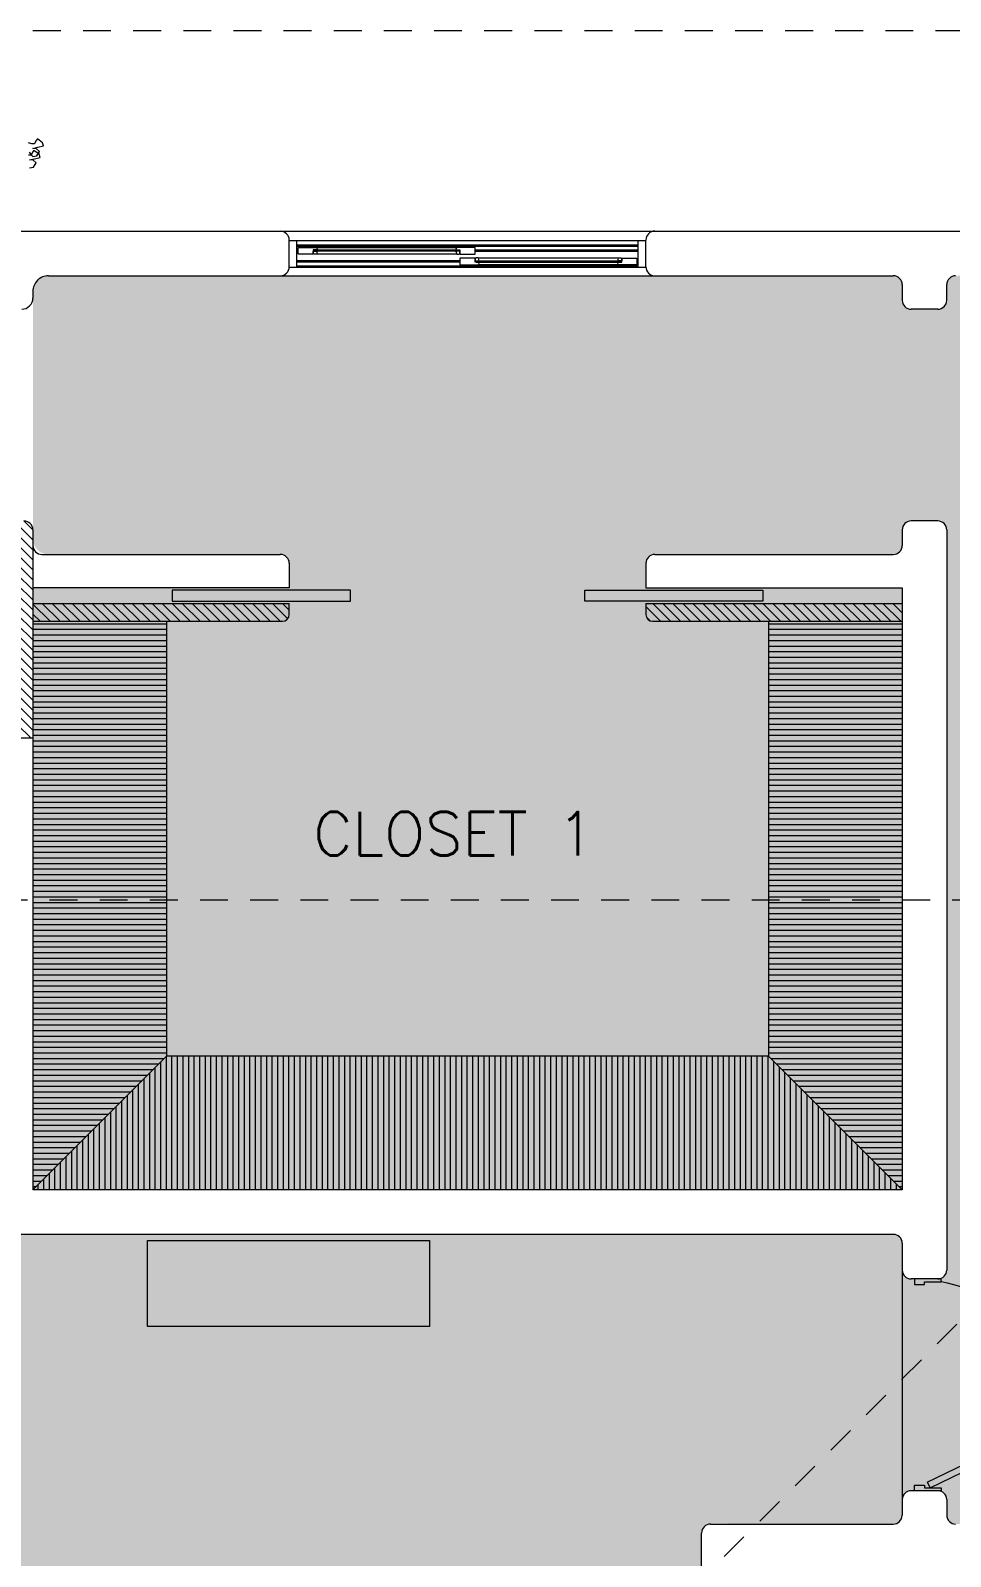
# Model space of a CAD drawing. Header units: metres. Extents: x 113 to 2416, y -346 to 476.
# Drawn here: x 220 to 224.13, y -153.17 to -146.33 of the extents above; entities that cross this region are included whole.
import ezdxf

# ---------------------------------------------------------------- set-up
doc = ezdxf.new("R2010")
doc.units = ezdxf.units.M
doc.linetypes.add('0', pattern=[0])
doc.linetypes.add('HIDDEN2', pattern=[0.1875, 0.125, -0.0625])
doc.layers.get('0').update_dxf_attribs({"color": 250, "linetype": '0', "lineweight": 20})
for name, color, linetype, lineweight in [('A-DOOR', 35, 'Continuous', 5), ('A-WALL', 250, 'Continuous', 20), ('ARBOLES', 86, 'Continuous', 0), ('baños', 140, 'Continuous', 0), ('closets', 253, 'Continuous', 0), ('cristales', 131, 'Continuous', 0), ('MOBILIARIOS', 252, 'Continuous', 0), ('piso', 253, 'Continuous', 0), ('PLF 01', 252, 'Continuous', 9), ('SE-3', 253, 'Continuous', 5), ('textos', 7, 'Continuous', 0)]:
    doc.layers.add(name, color=color, linetype=linetype, lineweight=lineweight)
doc.layers.add('Techos 1', color=7, linetype='HIDDEN2', lineweight=9, true_color=0x42391a)
doc.styles.get("Standard").update_dxf_attribs({"font": 'arial.ttf', "height": 0.1875})

# ---------------------------------------------------------------- blocks, each defined once
blk = doc.blocks.new('TREES')
at = {"layer": 'ARBOLES', "color": 252, "true_color": 0x8da178}
for p, q in [((0.1598681329411196, -0.0003707171261471687), (0.1545963958126393, 0.0005575920172649074)), ((0.163799452462786, 0.0001814351884230625), (0.1598681329411196, -0.0003707171261471687)), ((0.1654201135709928, 0.004590031711237896), (0.163799452462786, 0.0001814351884230625)), ((0.1675258950825224, 0.007810636858921582), (0.1654201135709928, 0.004590031711237896)), ((0.1759384330898633, 0.002720711645656737), (0.1675258950825224, 0.007810636858921582)), ((0.1779292241793346, -0.002005850297353895), (0.1759384330898633, 0.002720711645656737)), ((0.1603000742095985, -0.01765910912735219), (0.1563687546879321, -0.01821126144192242)), ((0.15697536345871, -0.01331076256247571), (0.1609282602276368, -0.0177709163230319)), ((0.1585176906939828, -0.0250152684444917), (0.1658952093339926, -0.02272297244022009)), ((0.1619207353178053, -0.01325051260453736), (0.1603000742095985, -0.01765910912735219)), ((0.1609282602276368, -0.0177709163230319), (0.1630807737245171, -0.0195499154717178)), ((0.1640265168293349, -0.01002990745685367), (0.1619207353178053, -0.01325051260453736)), ((0.1620170689471703, -0.007174724128716448), (0.1693945875871801, -0.004882428124444838)), ((0.167615781562394, -0.007213579587701024), (0.1620170689471703, -0.007174724128716448)), ((0.1630807737245171, -0.0195499154717178), (0.1693011744123824, -0.01784190129026569)), ((0.1724390548366758, -0.01511983267011852), (0.1640265168293349, -0.01002990745685367)), ((0.1658952093339926, -0.02272297244022009), (0.1744298459261471, -0.01984639461312915)), ((0.1727186881207102, -0.0111087874750993), (0.167615781562394, -0.007213579587701024)), ((0.1693011744123824, -0.01784190129026569), (0.1727186881207102, -0.0111087874750993)), ((0.1693945875871801, -0.004882428124444838), (0.1779292241793346, -0.002005850297353895)), ((0.1744298459261471, -0.01984639461312915), (0.1724390548366758, -0.01511983267011852)), ((0.1641164033092065, -0.02505412390347628), (0.1585176906939828, -0.0250152684444917)), ((0.1595813954713296, -0.03739045978749306), (0.1658017961591949, -0.03568244560604095)), ((0.1692193098675227, -0.02894933179087456), (0.1641164033092065, -0.02505412390347628)), ((0.1658017961591949, -0.03568244560604095), (0.1692193098675227, -0.02894933179087456))]:
    blk.add_line(p, q, dxfattribs=at)
blk = doc.blocks.new('puerta 1.00')
at = {"layer": 'A-DOOR'}
for p, q in [((-0.1499909777825792, -0.01249999999998863), (-0.9369131065861893, -0.3949003899592327)), ((-0.1376018300305759, -0.03799499105906534), (-0.9245239588341292, -0.4203953810183521)), ((-0.1376018300305759, -0.03799499105906534), (-0.1499909777825792, -0.01249999999998863)), ((-0.9369131065861893, -0.3949003899592185), (-0.9245239588341292, -0.4203953810182952)), ((-0.8945933787151716, -0.3743353558235185), (-0.8995626804436938, -0.3641092849366885)), ((-0.8776654875668441, -0.3661093421694943), (-0.8826347892953663, -0.3558832712826359)), ((-0.8822042309632252, -0.3998303468828937), (-0.8772349292346462, -0.4100564177697379)), ((-0.8652763398148409, -0.391604333228571), (-0.8603070380863755, -0.4018304041154153))]:
    blk.add_line(p, q, dxfattribs=at)
for points in [[(-0.08000000000000003, 0), (-0.07999999999977266, -0.02502577938815875), (-0.1250000000001364, -0.02502577938815875), (-0.1250000000001364, -0.01249999999998863), (-0.2000000000002728, -0.01249999999998863), (-0.2000000000002728, 0), (-0.08000000000000003, 0)], [(-0.08000000000000003, -0.949999999999676), (-0.07999999999977266, -0.9249742206115172), (-0.1250000000001364, -0.9249742206115172), (-0.1250000000001364, -0.9374999999996874), (-0.2000000000002728, -0.9374999999996874), (-0.2000000000002728, -0.949999999999676), (-0.08000000000000003, -0.949999999999676)]]:
    blk.add_lwpolyline(points, dxfattribs=at)
blk.add_arc((0.0366406024470507, 0.1601847667154885), 1.12290276596214, 211.1335814021241, 257.8342745107439, dxfattribs=at)
for points in [[(-0.8982293876285894, -0.3641570476290497), (-0.9032723932726299, -0.3641552480922314), (-0.9120053357341931, -0.3591091255589873), (-0.9170452244890726, -0.3503725840241714), (-0.9170416254155498, -0.3402865727359341), (-0.9119955028824052, -0.3315536302744846), (-0.9032589613473192, -0.3265137415195056), (-0.8931729500592382, -0.3265173405931563), (-0.8844400075977319, -0.3315634631261162), (-0.8794001188427956, -0.3403000046612163), (-0.8794037179163752, -0.3503860159494536), (-0.8844498404495198, -0.3591189584108889), (-0.8931863819846058, -0.3641588471658821), (-0.8982293876285894, -0.3641570476290497)], [(-0.8616537628267338, -0.4394241479959078), (-0.8666967684707743, -0.4394223484592317), (-0.8754297109322806, -0.4343762259259734), (-0.8804695996872169, -0.4256396843908874), (-0.8804660006136942, -0.4155536731029486), (-0.8754198780805496, -0.4068207306414706), (-0.8666833365455204, -0.4017808418864917), (-0.8565973252574395, -0.4017844409598581), (-0.8478643827958763, -0.4068305634931022), (-0.8428244940409968, -0.4155671050282024), (-0.8428280931145196, -0.4256531163161554), (-0.8478742156476073, -0.4343860587779034), (-0.8566107571826933, -0.4394259475325839), (-0.8616537628267338, -0.4394241479959078)]]:
    blk.add_open_spline(points, degree=2, dxfattribs=at)
blk = doc.blocks.new('PL BASE 2N NASAS 09')
at = {"layer": 'closets'}
h = blk.add_hatch(dxfattribs=at)
h.set_pattern_fill('LINE', color=256, scale=0.2)
h.set_pattern_definition([(0, (-797.0392847980249, 240.4103759248653), (0, 0.025), [])])
h.paths.add_polyline_path([(173.9475462263344, -6.961728172696934), (173.3475462263344, -6.961728172696934), (173.3475462263343, -8.211728172736713), (173.9475462263343, -8.211728172736713)])
h.paths.add_polyline_path([(173.9475462263343, -8.211728172736713), (173.3475462263343, -8.211728172736713), (173.3475462621718, -8.911728172715112), (173.9475462980298, -9.511728174009928), (173.9475462980297, -9.441728273073974)])
h.paths.add_polyline_path([(170.6475462263341, -8.211728172736674), (170.0475462980298, -8.211728172728591), (170.0475462263342, -9.511728172737707), (170.6475462263342, -8.91172817273773)])
h.paths.add_polyline_path([(170.647546226334, -6.961728172709066), (170.0475462980299, -6.961728172684746), (170.0475462980298, -8.211728172728591), (170.647546226334, -8.211728172736674)])
h = blk.add_hatch(dxfattribs=at)
h.set_pattern_fill('LINE', color=256, scale=0.2, angle=90)
h.set_pattern_definition([(90, (-796.989284798025, 240.4603759248653), (-0.025, 1.530808498934192e-18), [])])
h.paths.add_polyline_path([(173.3475462980543, -8.911728172737595), (170.6475462263342, -8.911728172737735), (170.0475462263342, -9.511728172737701), (173.8704540573526, -9.51136796111241), (173.9475462980298, -9.511728174009928)])
at = {"layer": 'PLF 01'}
h = blk.add_hatch(dxfattribs=at)
h.set_pattern_fill('LINE', color=256, scale=0.01, angle=-45.00000000000003)
h.set_pattern_definition([(314.9999999999999, (0, 0.04999999999999982), (0.02245064030267289, 0.02245064030267287), [])])
edge = h.paths.add_edge_path()
edge.add_line((169.8475462980568, -7.486728172698577), (169.9175462980568, -7.486728172698583))
edge.add_line((169.9175462980568, -7.486728172698583), (169.917546295661, -6.511728172648151))
edge.add_line((169.917546295661, -6.511728172648151), (169.8875462979288, -6.511728172723807))
edge.add_arc((169.8875462980296, -6.551728172723422), 0.03999999999961457, 90.00000014428016, 180.0000000005521)
edge.add_line((169.84754629803, -6.551728172723807), (169.8475462980568, -7.486728172698577))
edge = h.paths.add_edge_path()
edge.add_arc((170.0075462980299, -6.55172817272787), 0.03999999999996362, 359.999999999902, 449.9999998320667)
edge.add_line((170.0075462981471, -6.511728172727906), (169.9775462980297, -6.511728172639954))
edge.add_line((169.9775462980297, -6.511728172639954), (169.9775462980297, -7.486728172698587))
edge.add_line((169.9775462980297, -7.486728172698587), (170.0475462980298, -7.486728172698592))
edge.add_line((170.0475462980298, -7.486728172698592), (170.0475462980298, -6.551728172727938))
h = blk.add_hatch(dxfattribs=at)
h.set_pattern_fill('LINE', color=256, scale=0.01, angle=-45.00000000000003)
h.set_pattern_definition([(314.9999999999999, (-49.91427859190847, -62.6670073077223), (0.02245064030267289, 0.02245064030267287), [])])
edge = h.paths.add_edge_path()
edge.add_arc((171.1675462980298, -6.931728172696883), 0.03000000000000291, 270, 359.9999999999949)
edge.add_line((171.1975462980298, -6.931728172696886), (171.1975462263343, -6.881728172734211))
edge.add_line((171.1975462263343, -6.881728172734211), (170.0475462980299, -6.881728172734241))
edge.add_line((170.0475462980299, -6.881728172734241), (170.0475462980299, -6.961728172696913))
edge.add_line((170.0475462980299, -6.961728172696913), (171.1675462980298, -6.961728172696886))
edge = h.paths.add_edge_path()
edge.add_line((173.9475462980298, -6.961728172696941), (173.9475462980298, -6.881728172734267))
edge.add_line((173.9475462980298, -6.881728172734267), (172.7975462263344, -6.881728172734239))
edge.add_line((172.7975462263344, -6.881728172734239), (172.7975462980299, -6.931728172696914))
edge.add_arc((172.8275686963365, -6.931705774390385), 0.03002240666169102, 180.0427456921056, 269.9572543078995)
edge.add_line((172.8275462980299, -6.961728172696914), (173.9475462980298, -6.961728172696941))
at = {"layer": 'A-DOOR'}
for p, q in [((171.1475463337063, -5.21172817270039), (172.8375462980295, -5.21172817270039)), ((171.1975463267007, -5.253496878011305), (172.7975463267007, -5.253496878011305)), ((171.2315463383762, -5.373495787668734), (171.2315463295026, -5.253496878011306)), ((172.7635462505157, -5.373496336715558), (172.7635462593893, -5.253496878011306)), ((171.2315463278929, -5.273496878011201), (172.763546260999, -5.273496878011201)), ((171.2375463281673, -5.285996878046205), (171.239046328202, -5.284496878011424)), ((171.237546328167, -5.312996877956351), (171.2375463281717, -5.28599687804175)), ((171.2390463282015, -5.314496877991076), (171.237546328167, -5.312996877956351)), ((171.239046328202, -5.284496878011424), (171.3196777140437, -5.284496878009747)), ((171.3040463297096, -5.314496877989825), (171.2390463282015, -5.314496877991076)), ((171.3055463297443, -5.312996877955044), (171.3040463297096, -5.314496877989825)), ((171.323046330149, -5.295496878264629), (171.3055463297446, -5.295496878265567)), ((171.3055463297446, -5.295496878265567), (171.3055463297443, -5.312996877955044)), ((171.3055463297673, -5.298496877616884), (171.3105463298301, -5.298496878334419)), ((171.3055463297673, -5.298496878334419), (171.3105463298301, -5.298496877616884)), ((171.3105463298301, -5.296496877572821), (171.3165463299987, -5.300496878378482)), ((171.3105463298301, -5.30049687838212), (171.3165463299987, -5.296496877572821)), ((171.9503146142031, -5.315496878267908), (171.318778027085, -5.315496878267908)), ((171.3196777140437, -5.284496878009747), (171.3215405969303, -5.285952321632863)), ((171.3196777140287, -5.284496878007786), (171.9494149272594, -5.284496878007786)), ((171.3215405969303, -5.285952321632863), (171.3235463301606, -5.293996878229848)), ((171.3235463301606, -5.294996878253016), (171.323046330149, -5.295496878264629)), ((171.3235463301606, -5.293996878229848), (171.3235463301606, -5.294996878253016)), ((171.9475520444159, -5.285952321632863), (171.9455463111857, -5.293996878229848)), ((171.9455463111857, -5.293996878229848), (171.9455463111857, -5.294996878253016)), ((171.9455463111857, -5.294996878253016), (171.9460463111973, -5.295496878264629)), ((171.9460463111973, -5.295496878264629), (171.9635463116017, -5.295496878265567)), ((171.9494149273026, -5.284496878009747), (171.9475520444159, -5.285952321632863)), ((172.0300463131443, -5.284496878011424), (171.9494149273026, -5.284496878009747)), ((171.9585463114579, -5.296496877572821), (171.9525463113476, -5.300496878378482)), ((171.9585463114579, -5.30049687838212), (171.9525463113476, -5.296496877572821)), ((171.963546311579, -5.298496877616884), (171.9585463114579, -5.298496878334419)), ((171.963546311579, -5.298496878334419), (171.9585463114579, -5.298496877616884)), ((171.9635463116017, -5.295496878265567), (171.9635463116019, -5.312996877955044)), ((171.9635463116019, -5.312996877955044), (171.9650463116367, -5.314496877989825)), ((171.9650464100032, -5.332496909784084), (171.9635464099687, -5.333996909818808)), ((171.963546409969, -5.333996909818495), (171.963546409969, -5.360996909728954)), ((171.9650463116367, -5.314496877989825), (172.0300463131448, -5.314496877991076)), ((172.0300464115113, -5.332496909785334), (171.9650464100032, -5.332496909784084)), ((172.031546313179, -5.285996878046205), (172.0300463131443, -5.284496878011424)), ((172.031546313179, -5.312996877955911), (172.0300463131443, -5.314496877990692)), ((172.0315464115461, -5.333996909820115), (172.0300464115113, -5.332496909785334)), ((172.031546313179, -5.312996877955953), (172.031546313179, -5.285996878046205)), ((172.0315464115463, -5.351496909509592), (172.0315464115461, -5.333996909820115)), ((172.0447781089449, -5.331496909507251), (172.676314696063, -5.331496909507251)), ((172.6895463934036, -5.333996909820115), (172.6910463934384, -5.332496909785334)), ((172.6895463934034, -5.351496909509592), (172.6895463934036, -5.333996909820115)), ((172.6910463934384, -5.332496909785334), (172.7560463949465, -5.332496909784084)), ((172.7560463949465, -5.332496909784084), (172.757546394981, -5.333996909818808)), ((172.7575463949807, -5.333996909818488), (172.7575463949807, -5.360996909728954)), ((171.1975462758932, -5.373495775483597), (172.797546312999, -5.373496348900693)), ((171.963546409969, -5.360996909728954), (171.9650464100037, -5.362496909763735)), ((171.9650464100037, -5.362496909763735), (172.0456777958454, -5.362496909765412)), ((172.031546411569, -5.348496910158275), (172.0365464116901, -5.34849690944074)), ((172.031546411569, -5.34849690944074), (172.0365464116901, -5.348496910158275)), ((172.0490464119507, -5.35149690951053), (172.0315464115463, -5.351496909509592)), ((172.0365464116901, -5.350496910202338), (172.0425464118004, -5.346496909396677)), ((172.0365464116901, -5.346496909393039), (172.0425464118004, -5.350496910202338)), ((172.0456777958454, -5.362496909765412), (172.047540678732, -5.361041466142296)), ((172.6754150091193, -5.362496909767373), (172.0456777958886, -5.362496909767373)), ((172.047540678732, -5.361041466142296), (172.0495464119623, -5.352996909545311)), ((172.0495464119623, -5.351996909522143), (172.0490464119507, -5.35149690951053)), ((172.0495464119623, -5.352996909545311), (172.0495464119623, -5.351996909522143)), ((172.6715463929874, -5.351996909522143), (172.672046392999, -5.35149690951053)), ((172.6715463929874, -5.352996909545311), (172.6715463929874, -5.351996909522143)), ((172.6735521262177, -5.361041466142296), (172.6715463929874, -5.352996909545311)), ((172.672046392999, -5.35149690951053), (172.6895463934034, -5.351496909509592)), ((172.6754150091043, -5.362496909765412), (172.6735521262177, -5.361041466142296)), ((172.756046394946, -5.362496909763735), (172.6754150091043, -5.362496909765412)), ((172.6845463933178, -5.350496910202338), (172.6785463931493, -5.346496909396677)), ((172.6845463933178, -5.346496909393039), (172.6785463931493, -5.350496910202338)), ((172.6895463933807, -5.348496910158275), (172.6845463933178, -5.34849690944074)), ((172.6895463933807, -5.34849690944074), (172.6845463933178, -5.348496910158275)), ((172.7575463949807, -5.360996909728954), (172.756046394946, -5.362496909763735)), ((171.1575462980297, -5.411728172700209), (172.8375462980296, -5.411728172700208))]:
    blk.add_line(p, q, dxfattribs=at)
at = {"layer": 'A-DOOR', "color": 8}
for p, q in [((171.2315463297001, -5.279496878011201), (172.7635462992617, -5.279496878011201)), ((172.7635462992617, -5.296497880976624), (172.031546313179, -5.296497997069267)), ((172.7635462992617, -5.302496867955767), (172.031546313179, -5.302496868266786)), ((171.963546409969, -5.344496909704283), (171.2315463331431, -5.344497023031458)), ((171.963546409969, -5.350495894949113), (171.2315463335867, -5.350496008276309)), ((171.2315463251539, -5.367496910147139), (172.7635462996335, -5.367496878039077))]:
    blk.add_line(p, q, dxfattribs=at)
at = {"layer": 'A-DOOR'}
for points in [[(171.3055463297673, -5.298496877620522), (171.3105463298301, -5.298496877620522), (171.3105463298301, -5.298496878334419), (171.3055463297673, -5.298496878334419)], [(171.3105463298301, -5.296496877572821), (171.3165463299987, -5.296496877572821), (171.3165463299987, -5.30049687838212), (171.3105463298301, -5.30049687838212)], [(171.3105463298301, -5.296496877572821), (171.9585463114579, -5.296496877572821), (171.9585463114579, -5.300496877664585), (171.3105463298301, -5.300496877664585)], [(171.3230463301328, -5.295496878264686), (171.3110463298539, -5.295496878264686), (171.3110463298539, -5.296496878286717), (171.3230463301328, -5.296496878286717)], [(171.3230463301328, -5.300496877664585), (171.3110463298539, -5.300496877664585), (171.3110463298539, -5.301496877690255), (171.3230463301328, -5.301496877690255)], [(171.3165463299987, -5.296496877572821), (171.3215463301198, -5.296496877572821), (171.3215463301198, -5.30049687838212), (171.3165463299987, -5.30049687838212)], [(171.9460463111552, -5.295496878264686), (171.9580463114342, -5.295496878264686), (171.9580463114342, -5.296496878286717), (171.9460463111552, -5.296496878286717)], [(171.9460463111552, -5.300496877664585), (171.9580463114342, -5.300496877664585), (171.9580463114342, -5.301496877690255), (171.9460463111552, -5.301496877690255)], [(171.9525463113476, -5.296496877572821), (171.9475463112265, -5.296496877572821), (171.9475463112265, -5.30049687838212), (171.9525463113476, -5.30049687838212)], [(171.9585463114579, -5.296496877572821), (171.9525463113476, -5.296496877572821), (171.9525463113476, -5.30049687838212), (171.9585463114579, -5.30049687838212)], [(171.963546311579, -5.298496877620522), (171.9585463114579, -5.298496877620522), (171.9585463114579, -5.298496878334419), (171.963546311579, -5.298496878334419)], [(172.031546411569, -5.348496910154637), (172.0365464116901, -5.348496910154637), (172.0365464116901, -5.34849690944074), (172.031546411569, -5.34849690944074)], [(172.6845463933178, -5.350496910202338), (172.0365464116901, -5.350496910202338), (172.0365464116901, -5.346496910110574), (172.6845463933178, -5.346496910110574)], [(172.0365464116901, -5.350496910202338), (172.0425464118004, -5.350496910202338), (172.0425464118004, -5.346496909393039), (172.0365464116901, -5.346496909393039)], [(172.0490464119927, -5.346496910110574), (172.0370464117138, -5.346496910110574), (172.0370464117138, -5.345496910084904), (172.0490464119927, -5.345496910084904)], [(172.0490464119927, -5.351496909510473), (172.0370464117138, -5.351496909510473), (172.0370464117138, -5.350496909488442), (172.0490464119927, -5.350496909488442)], [(172.0425464118004, -5.350496910202338), (172.0475464119215, -5.350496910202338), (172.0475464119215, -5.346496909393039), (172.0425464118004, -5.346496909393039)], [(172.6720463930152, -5.346496910110574), (172.6840463932941, -5.346496910110574), (172.6840463932941, -5.345496910084904), (172.6720463930152, -5.345496910084904)], [(172.6720463930152, -5.351496909510473), (172.6840463932941, -5.351496909510473), (172.6840463932941, -5.350496909488442), (172.6720463930152, -5.350496909488442)], [(172.6785463931493, -5.350496910202338), (172.6735463930282, -5.350496910202338), (172.6735463930282, -5.346496909393039), (172.6785463931493, -5.346496909393039)], [(172.6845463933178, -5.350496910202338), (172.6785463931493, -5.350496910202338), (172.6785463931493, -5.346496909393039), (172.6845463933178, -5.346496909393039)], [(172.6895463933807, -5.348496910154637), (172.6845463933178, -5.348496910154637), (172.6845463933178, -5.34849690944074), (172.6895463933807, -5.34849690944074)], [(171.4720222732421, -6.821739284705626), (170.672022273242, -6.821739284705626), (170.672022273242, -6.871739284705595), (171.4720222732421, -6.871739284705595)], [(172.5230702439727, -6.821739284705626), (173.3230702439727, -6.821739284705626), (173.3230702439727, -6.871739284705595), (172.5230702439727, -6.871739284705595)]]:
    blk.add_lwpolyline(points, close=True, dxfattribs=at)
for points in [[(171.3076949551678, -5.313996878282936, 0.341998711879526), (171.3057584634488, -5.312496878256773), (171.3055463314424, -5.31216296651111), (171.3055463313592, -5.302496878025963), (171.3065463313738, -5.301496877998339), (171.3235463317722, -5.301496877922794), (171.3235463317744, -5.301996877934386), (171.3202269159121, -5.31438510680389, -0.339454260104197), (171.3187780271374, -5.315496878268441), (171.3096314468836, -5.315496878309084, -0.34199871187953)], [(171.9613976861785, -5.313996878282936, -0.341998711879526), (171.9633341778975, -5.312496878256773), (171.9635463099039, -5.31216296651111), (171.9635463099871, -5.302496878025963), (171.9625463099725, -5.301496877998339), (171.9455463095741, -5.301496877922794), (171.9455463095719, -5.301996877934386), (171.9488657254341, -5.31438510680389, 0.339454260104197), (171.9503146142088, -5.315496878268441), (171.9594611944627, -5.315496878309084, 0.34199871187953)], [(172.0336950369695, -5.332996909492223, -0.341998711879526), (172.0317585452505, -5.334496909518386), (172.0315464132441, -5.334830821264049), (172.0315464131609, -5.344496909749196), (172.0325464131755, -5.34549690977682), (172.0495464135739, -5.345496909852365), (172.0495464135761, -5.344996909840773), (172.0462269977139, -5.332608680971269, 0.339454260104197), (172.0447781089391, -5.331496909506718), (172.0356315286853, -5.331496909466075, 0.34199871187953)], [(172.6873977679802, -5.332996909492223, 0.341998711879526), (172.6893342596992, -5.334496909518386), (172.6895463917056, -5.334830821264049), (172.6895463917888, -5.344496909749196), (172.6885463917742, -5.34549690977682), (172.6715463913758, -5.345496909852365), (172.6715463913736, -5.344996909840773), (172.6748658072358, -5.332608680971269, -0.339454260104197), (172.6763146960106, -5.331496909506718), (172.6854612762644, -5.331496909466075, -0.34199871187953)]]:
    blk.add_lwpolyline(points, format="xyb", close=True, dxfattribs=at)
at = {"layer": 'A-DOOR', "color": 7}
for points in [[(171.3105463298301, -5.30049687838212), (171.9585463114579, -5.30049687838212), (171.9585463114579, -5.296496878286717), (171.3105463298301, -5.296496878286717)], [(172.6845463933178, -5.346496909393039), (172.0365464116901, -5.346496909393039), (172.0365464116901, -5.350496909488442), (172.6845463933178, -5.350496909488442)]]:
    blk.add_lwpolyline(points, close=True, dxfattribs=at)
at = {"layer": 'A-WALL'}
for p, q in [((169.0875755242587, -5.21171998554063), (171.157546457006, -5.211728212444937)), ((171.1975462980297, -5.371728172700335), (171.1975462980298, -5.251728212444666)), ((172.7975462980296, -5.371728172700307), (172.7975462980295, -5.251728172700293)), ((172.8375462980295, -5.211728172700248), (175.1325463720298, -5.21172817270025)), ((170.1175462980299, -5.411728172700265), (171.1575462980297, -5.411728172700293)), ((172.8375462980296, -5.411728172700265), (173.9075462980308, -5.411728172700228)), ((173.9475462980308, -5.451728172701223), (173.947546298029, -5.521728172697644)), ((174.1475462980295, -5.521728172698768), (174.1475462980297, -5.45172817270014)), ((170.0475462980299, -5.481728172700329), (170.04754629803, -5.511728172698588)), ((174.1075462980295, -5.561728172698616), (173.987546298029, -5.561728172698629)), ((170.0475462980298, -6.551728172727907), (170.0475462980298, -6.621728172696923)), ((170.0475462980298, -6.561728172698628), (170.0475462980297, -6.591728172696858)), ((173.9475462980299, -6.551728172639955), (173.9475462980299, -6.621728172696952)), ((174.1075462980294, -6.511728172639955), (173.9875462980299, -6.511728172639955)), ((174.1475462980294, -6.551728172639953), (174.1475462980296, -9.871753952126046)), ((170.0475462980298, -6.596065452417673), (170.0475462980298, -9.511728172700384)), ((170.0875462980298, -6.661728172696924), (171.1575462980299, -6.661728172696893)), ((171.1975462980299, -6.701728172696893), (171.1975462980299, -6.8117281726969)), ((172.7975462980298, -6.701728172696922), (172.7975462980298, -6.811728172696957)), ((172.8375462980298, -6.661728172696922), (173.9075462980299, -6.661728172696952)), ((171.1975462980299, -6.8117281726969), (170.0475462980298, -6.811728172696879)), ((172.7975462980299, -6.811728172696928), (173.9475462980298, -6.811728172696955)), ((173.9475462980298, -6.811728172696957), (173.9475462980298, -9.511728174009928)), ((170.0475462980299, -6.881728172696919), (171.1975462980298, -6.881728172696893)), ((171.1975462980298, -6.931728172696886), (171.1975462980298, -6.881728172696865)), ((172.7975462980299, -6.881728172696921), (173.9475462980298, -6.881728172696949)), ((172.7975462980299, -6.881728172696921), (172.7975462980299, -6.931728172696914)), ((170.0475462980299, -6.961728172696913), (171.1675462980298, -6.961728172696886)), ((172.8275462980299, -6.961728172696914), (173.9475462980298, -6.961728172696941)), ((170.0475462980299, -7.486728172698592), (169.8475462980299, -7.486728172698577)), ((173.9475462980298, -9.511728174009928), (170.0475462980298, -9.511728101042092)), ((173.9075462980298, -9.711728172700239), (169.8475462980299, -9.71172817270039)), ((173.9475462980298, -9.751728172700238), (173.9475462980298, -9.87175395212605)), ((174.1075462980296, -9.911753952126048), (173.9875462980298, -9.911753952126048)), ((174.1075462980295, -10.86175395212604), (173.9875462980297, -10.86175395212604)), ((173.9475462980297, -10.90175395212604), (173.9475462980297, -10.97172817270022)), ((174.1475462980295, -10.90175395212604), (174.1475462980295, -10.97172817270027)), ((173.0872601375557, -11.01172817270038), (173.9075462980298, -11.01172817270021)), ((173.0472601409608, -11.97175584123517), (173.0472601375557, -11.05172817284842))]:
    blk.add_line(p, q, dxfattribs=at)
for centre, radius, start, end in [((171.1575462980298, -5.251728212444621), 0.04, 359.9999999999349, 89.99977228332642), ((172.8375462980295, -5.251728172700248), 0.04, 89.99999999999994, 180.0000000000651), ((171.1575462980297, -5.371728172700293), 0.04, 269.9999999999984, 359.9999999999407), ((172.8375462980296, -5.371728172700265), 0.04, 180.0000000000592, 270.000000000002), ((170.1175462980299, -5.481728172700265), 0.07, 89.99999999999838, 180.0000000000521), ((173.9075462980308, -5.451728172700228), 0.04, 359.9999999985751, 90.00000000000193), ((174.1875462980297, -5.451728172700282), 0.04, 89.99999999999204, 179.9999999997964), ((169.99754629803, -5.511728172698616), 0.05, 270, 3.745421192891437e-11), ((173.987546298029, -5.521728172698629), 0.04, 179.9999999985887, 270.0000000000065), ((174.1075462980295, -5.521728172698616), 0.04, 270.0000000000066, 359.9999999997829), ((170.0075462980298, -6.551728172727906), 0.04, 359.9999999999989, 89.99999983202345), ((173.9875462980299, -6.551728172639955), 0.04, 90, 180), ((174.1075462980294, -6.551728172639955), 0.04, 3.969332242466469e-12, 90), ((170.0875462980298, -6.621728172696923), 0.04, 180, 270.0000000000016), ((173.9075462980299, -6.621728172696952), 0.04, 269.9999999999984, 0), ((171.1575462980299, -6.701728172696893), 0.04, 0, 90.0000000000016), ((172.8375462980298, -6.701728172696922), 0.04, 89.9999999999984, 180), ((171.1675462980298, -6.931728172696886), 0.03, 270.0000000000014, 0), ((172.8275462980299, -6.931728172696914), 0.03, 180, 269.9999999999986), ((173.9075462980298, -9.751728172700238), 0.04, 0, 90.00000000000213), ((173.9875462980298, -9.87175395212605), 0.04, 180, 270), ((174.1075462980296, -9.87175395212605), 0.04, 270, 3.956610023740615e-12), ((173.9875462980297, -10.90175395212604), 0.04, 90, 180), ((174.1075462980295, -10.90175395212604), 0.04, 0, 90), ((173.0872601375557, -11.05172817270038), 0.04, 90.00000000001171, 180.0000002120545), ((173.9075462980298, -10.97172817270022), 0.04, 270.0000000000118, 0), ((174.1875462980295, -10.97172817270027), 0.04, 180, 270.0000000000004)]:
    blk.add_arc(centre, radius, start, end, dxfattribs=at)
at = {"layer": 'closets'}
for p, q in [((170.647546226334, -6.961728172734147), (170.6475462263342, -8.911728172737735)), ((173.3475462263345, -6.961728172734175), (173.3475462263343, -8.911728172737593)), ((170.6475462263342, -8.911728172737735), (170.0475462263342, -9.511728172737701)), ((173.3475462980543, -8.911728172737599), (170.6475462263342, -8.911728172737735)), ((173.3475462980093, -8.91172817269263), (173.9475462980298, -9.511728174009928))]:
    blk.add_line(p, q, dxfattribs=at)
at = {"layer": 'cristales', "const_width": 0.004000000000000001}
for points in [[(171.3215463301198, -5.29849687797747), (171.9475463112265, -5.29849687797747)], [(172.6735463930282, -5.348496909797689), (172.0475464119215, -5.348496909797689)]]:
    blk.add_lwpolyline(points, dxfattribs=at)
at = {"layer": 'piso'}
blk.add_line((173.9475462980298, -9.87175395212605), (173.9475462980297, -10.90175395212604), dxfattribs=at)
at = {"layer": 'Techos 1'}
for p, q in [((157.447546261613, -4.311728172737816), (185.4975462980297, -4.311728172737475)), ((161.3475462251966, -8.211728172736628), (176.0975462980299, -8.211728172736743)), ((172.1942857632047, -12.11172817273774), (176.0975462980299, -8.211728172736743))]:
    blk.add_line(p, q, dxfattribs=at)
at = {"layer": 'A-DOOR', "rotation": 180}
blk.add_blockref('puerta 1.00', (173.922546226334, -10.86175395212604), dxfattribs=at)
at = {"layer": 'baños', "linetype": 'Continuous', "flags": 8}
for tag, p in [('MODELNUMBER', (167.1329024166141, -5.630616461235325, 2.857834639711941e-07)), ('TRADENAME', (167.1329024166694, -5.630658418648187, 2.857834639711941e-07)), ('MATERIAL', (167.132902416781, -5.630742991131916, 2.857834639711941e-07)), ('PRODUCT', (167.1329024167253, -5.630700704890165, 2.857834639711941e-07)), ('MODELNUMBER', (168.3076463902173, -5.630616461235325, 2.857834639711941e-07)), ('TRADENAME', (168.3076463902726, -5.630658418648187, 2.857834639711941e-07)), ('MATERIAL', (168.3076463903842, -5.630742991131916, 2.857834639711941e-07)), ('PRODUCT', (168.3076463903285, -5.630700704890165, 2.857834639711941e-07))]:
    blk.add_attdef(tag, p, '', height=2.537174511142602e-05, rotation=180.0000755047861, dxfattribs=at)
at = {"layer": 'baños', "linetype": 'Continuous'}
for tag, p, rotation in [('MODELNUMBER', (169.2428197568918, -19.70646632265289), 180.0000755047722), ('TRADENAME', (169.2427792151639, -19.70642399073245), 180.0000755047722), ('MATERIAL', (169.2430061964403, -19.70633932648513), 180.0000755047722), ('PRODUCT', (169.2430045678992, -19.70638165846137), 180.0000755047722), ('MODELNUMBER', (169.9523880079747, -19.70646632280497), 179.9999244952277), ('TRADENAME', (169.9523880080304, -19.7064239908311), 179.9999244952277), ('MATERIAL', (169.952388008142, -19.7063393268829), 179.9999244952277), ('PRODUCT', (169.9523880080861, -19.706381658857), 179.9999244952277)]:
    blk.add_attdef(tag, p, '', height=2.5399184405861e-05, rotation=rotation, dxfattribs=at)
at = {"layer": 'textos', "insert": (171.3057639181081, -8.011900022132593), "char_height": 0.195, "width": 3.404876511770499, "attachment_point": 7}
blk.add_mtext('{\\Fromans|c0;CLOSET 1}', dxfattribs=at)
blk = doc.blocks.new('PL MUEBLES 2N NASAS 09')
at = {"layer": 'MOBILIARIOS'}
blk.add_lwpolyline([(220.4759335367432, 52.97811596249466), (221.7414891728765, 52.97811596249466), (221.7414891728765, 52.59219040496018), (220.4759335367432, 52.59219040496018)], close=True, dxfattribs=at)
blk.add_blockref('PL BASE 2N NASAS 09', (49.91427858474094, 62.7170073077223))
at = {"layer": 'ARBOLES', "xscale": 2.935254890295517, "yscale": 2.935254890295517, "zscale": 2.935254890295517, "rotation": 354.6252016265699}
blk.add_blockref('TREES', (219.4900610406398, 57.942201980948), dxfattribs=at)

msp = doc.modelspace()

# ---------------------------------------------------------------- hatches: boundary and pattern name
at = {"layer": 'SE-3', "true_color": 0xffc78f, "transparency": 33554483}
h = msp.add_hatch(color=31, dxfattribs=at)
h.dxf.hatch_style = 1
edge = h.paths.add_edge_path()
edge.add_arc((223.8718248827718, -147.4687442972768), 0.03999999999999204, 359.9999999915728, 450.0000000001222)
edge.add_line((223.8718248827717, -147.4287442972768), (220.0818248827709, -147.4287442972768))
edge.add_arc((220.0818248827709, -147.4987442972769), 0.07000000000005002, 90.00000000002325, 179.9999999999535)
edge.add_line((220.0118248827709, -147.4987442972768), (220.0118248827709, -148.6087442972738))
edge.add_arc((220.0818248827709, -148.6087442972738), 0.06999999999996476, 179.9999999999767, 270.0000000000697)
edge.add_line((220.0818248827709, -148.6787442972738), (221.121824882771, -148.6787442972735))
edge.add_arc((221.121824882771, -148.7187442972734), 0.03999999999996362, -4.069988790433854e-11, 90, ccw=False)
edge.add_line((221.1618248827709, -148.7187442972734), (221.1618248827709, -148.8287442972734))
edge.add_line((221.1618248827709, -148.8287442972734), (220.0118248827709, -148.8287442972735))
edge.add_line((220.0118248827709, -148.8287442972735), (220.0118248827708, -148.9787442972734))
edge.add_line((220.0118248827708, -148.9787442972734), (223.9118248827708, -148.9787442972735))
edge.add_line((223.9118248827708, -148.9787442972735), (223.9118248827708, -148.8287442972735))
edge.add_line((223.9118248827708, -148.8287442972735), (222.761824882771, -148.8287442972735))
edge.add_line((222.761824882771, -148.8287442972735), (222.7618248827708, -148.7187442972735))
edge.add_arc((222.8018248827709, -148.7187442972735), 0.04000000000004889, 90.00000000008151, 179.9999999999593, ccw=False)
edge.add_line((222.8018248827708, -148.6787442972735), (223.8718248827709, -148.6787442972735))
edge.add_arc((223.871824882771, -148.6387442972735), 0.03999999999999204, 269.9999999999593, 360)
edge.add_line((223.9118248827709, -148.6387442972735), (223.9118248827709, -148.5687442972165))
edge.add_arc((223.9518248827709, -148.5687442972165), 0.04000000000002046, 92.31372249803132, 180, ccw=False)
edge.add_line((223.9502100387227, -148.5287769070252), (224.0718248827704, -148.5287442972165))
edge.add_arc((224.0718248827703, -148.5687442972166), 0.04000000000007731, 2.143897821968608, 89.9999999998779, ccw=False)
edge.add_line((224.1117968837895, -148.5672479234227), (224.1118248827705, -147.5387442972753))
edge.add_arc((224.0718248827705, -147.5387442972752), 0.03999999999999204, 270, 359.99999999979644, ccw=False)
edge.add_line((224.0718248827705, -147.5787442972752), (223.95182488277, -147.5787442972752))
edge.add_arc((223.95182488277, -147.5387442972752), 0.03999999999999204, 180, 270, ccw=False)
edge.add_line((223.91182488277, -147.5387442972752), (223.9118248827718, -147.4687442972827))
h = msp.add_hatch(color=31, dxfattribs=at)
h.dxf.hatch_style = 1
edge = h.paths.add_edge_path()
edge.add_arc((229.3218248827729, -147.4687442972734), 0.03999999999629722, 359.999999994789, 450.0000000026055)
edge.add_line((229.3218248827711, -147.4287442972771), (224.1518248827708, -147.4287442972768))
edge.add_arc((224.1518248827708, -147.4687442972768), 0.03999999999999204, 90, 180)
edge.add_line((224.1118248827708, -147.4687442972768), (224.1118248827706, -151.8887700767026))
edge.add_arc((224.0718248827707, -151.8887700767026), 0.03999999999996362, -90.00000000004081, 0, ccw=False)
edge.add_line((224.0718248827706, -151.9287700767026), (223.95182488277, -151.9287700767026))
edge.add_arc((223.9518248827708, -151.8887700767026), 0.03999999999999204, 180, 269.99999999886006, ccw=False)
edge.add_line((223.9118248827708, -151.8887700767026), (223.9125691406511, -152.9110897960673))
edge.add_arc((223.9518248827707, -152.9187700767025), 0.03999999999995634, 89.9999999999593, 168.9300654252555, ccw=False)
edge.add_line((223.9518248827708, -152.8787700767026), (224.0718248827705, -152.8787700767026))
edge.add_arc((224.0718248827706, -152.9187700767025), 0.03999999999996362, 5.004943872045487, 90.0000000000407, ccw=False)
edge.add_line((224.1116723697301, -152.9152804086657), (224.1118248827707, -152.9887442972768))
edge.add_arc((224.1518248827707, -152.9887442972768), 0.03999999999999204, 179.9999999999593, 270.0000000000407)
edge.add_line((224.1518248827707, -153.0287442972768), (229.3218248827706, -153.0287442972302))
edge.add_arc((229.3218248827706, -152.9887442972301), 0.04000000000002046, 270.0000000000407, 359.9999999999186)
edge.add_line((229.3618248827706, -152.9887442972302), (229.3618248827707, -152.0687588686989))
edge.add_arc((229.4018435687226, -152.0687775546508), 0.04001869031437165, 90.02675315479172, 179.9732468452083, ccw=False)
edge.add_line((229.4018248827707, -152.028758868699), (229.5218248827757, -152.028758868699))
edge.add_arc((229.5218248827757, -152.068758868699), 0.04000000000002046, 3.693940580214928, 89.9999999999593, ccw=False)
edge.add_line((229.5617417802727, -152.0661817978388), (229.5618248827708, -148.3887588686989))
edge.add_arc((229.5218015566558, -148.388735542584), 0.04002333291235751, 270.0333927216815, 359.9666072783185, ccw=False)
edge.add_line((229.5218248827708, -148.4287588686989), (229.401824882771, -148.4287588686989))
edge.add_arc((229.401824882771, -148.3887588686989), 0.04000000000002046, 180, 270, ccw=False)
edge.add_line((229.361824882771, -148.3887588686989), (229.3618248827692, -147.468744297277))
h = msp.add_hatch(color=31, dxfattribs=at)
h.dxf.hatch_style = 1
h.paths.add_polyline_path([(220.0118248827708, -151.5287442256187), (223.9118248827708, -151.5287442256187), (223.9118248827708, -148.9787442972734), (220.0118248827708, -148.9787442972734)])
h = msp.add_hatch(color=31, dxfattribs=at)
h.dxf.hatch_style = 1
edge = h.paths.add_edge_path()
edge.add_line((219.9132697101042, -153.0695303630797), (219.9132697101042, -153.1824482776961))
edge.add_arc((219.8432343461722, -153.1794299996511), 0.07010037234876507, 270.0289043276624, 357.53228028512945, ccw=False)
edge.add_line((219.8432697101042, -153.2495303630797), (219.7332697101042, -153.2495303630797))
edge.add_line((219.7332697101042, -153.2495303630797), (219.6133101968943, -153.2687442973141))
edge.add_line((219.6133101968943, -153.2687442973141), (219.6133101968942, -155.2084549870231))
edge.add_line((219.6133101968942, -155.2084549870231), (219.661824884072, -155.2737286931982))
edge.add_arc((219.731824884072, -155.2737286931982), 0.06999999999999318, 89.99999999997681, 179.9999999999767, ccw=False)
edge.add_line((219.731824884072, -155.2037286931982), (219.8419050241978, -155.2037287390728))
edge.add_arc((219.8418020089735, -155.2737515421229), 0.0700228788263853, 0.018695989050286244, 89.91570841118909, ccw=False)
edge.add_line((219.911824884072, -155.2737286931982), (219.911824884072, -155.3855370259602))
edge.add_arc((219.8418063668618, -155.3836857296688), 0.0700429871597848, 270.08077773297765, 358.48544697487756, ccw=False)
edge.add_line((219.8419051160522, -155.4537286472184), (219.7328369916356, -155.4537213759463))
edge.add_arc((219.7318109741835, -155.3837428056806), 0.06998609153436118, 179.9884464803459, 270.84000369791, ccw=False)
edge.add_line((219.661824884072, -155.3837286931982), (219.661824884072, -155.2737286931982))
edge.add_line((219.661824884072, -155.2737286931982), (219.6133101968943, -155.2084549870231))
edge.add_line((219.6133101968943, -155.2084549870231), (219.6133101968943, -158.8992778542699))
edge.add_line((219.6133101968943, -158.8992778542699), (219.7332697101042, -159.0037219295421))
edge.add_line((219.7332697101042, -159.0037219295421), (219.7354842903703, -159.0037219295421))
edge.add_line((219.7354842903703, -159.0037219295421), (219.8419987666724, -159.0037219295421))
edge.add_arc((219.8432495664795, -159.073730901064), 0.07002014419942165, 0.007341177982027602, 91.0235534754674, ccw=False)
edge.add_line((219.9132697101042, -159.0737219295421), (219.9132413743725, -159.1857134614957))
edge.add_arc((219.8411750410739, -159.1815667938311), 0.07218553350794835, 271.6628337892535, 356.7068551420423, ccw=False)
edge.add_line((219.8432697101042, -159.2537219295421), (219.7332697101042, -159.2537219295421))
edge.add_arc((219.7335788836055, -159.1834127560408), 0.07030985326889717, 180.2519475297873, 269.7480524702358, ccw=False)
edge.add_line((219.6632697101042, -159.1837219295421), (219.6632697101042, -159.0737219295421))
edge.add_arc((219.7332697101043, -159.0737219295422), 0.07000000000007844, 90.0000000000465, 179.9999999999302, ccw=False)
edge.add_line((219.7332697101042, -159.0037219295421), (219.6133101968943, -158.8992778542699))
edge.add_arc((219.5733101968943, -158.8992778542699), 0.04000000000002046, -89.9999999999593, 0, ccw=False)
edge.add_line((219.5733101968943, -158.9392778542698), (216.7187287382742, -158.9388729172926))
edge.add_line((216.7187287382742, -158.9388729172926), (216.5014776556783, -158.9388434241173))
edge.add_line((216.5014776556783, -158.9388434241173), (216.556824728745, -159.0037219295421))
edge.add_line((216.556824728745, -159.0037219295421), (216.6729057290866, -159.0039865623684))
edge.add_arc((216.666824728745, -159.0737219295421), 0.07000000000001527, 0, 85.01635174293222, ccw=False)
edge.add_line((216.736824728745, -159.0737219295421), (216.736824728745, -159.1837219295421))
edge.add_arc((216.6671716872707, -159.1840688880679), 0.06965390561076076, -90.2854016760241, 0.28540167602398014, ccw=False)
edge.add_line((216.6668247287449, -159.2537219295421), (216.556824728745, -159.2537219295421))
edge.add_arc((216.556824728745, -159.1837219295421), 0.06999999999999318, 180, 270.0000000000465, ccw=False)
edge.add_line((216.486824728745, -159.1837219295421), (216.486824728745, -159.0737219295421))
edge.add_arc((216.5567933447517, -159.0736905455487), 0.0699686230452388, 89.97430033143172, 180.0256996685683, ccw=False)
edge.add_line((216.556824728745, -159.0037219295421), (216.5014777095359, -158.9384626005933))
edge.add_line((216.5014777095359, -158.9384626005933), (211.1159167244865, -158.9384626005931))
edge.add_line((211.1159167244865, -158.9384626005931), (210.9117170676915, -158.9380528983486))
edge.add_line((210.9117170676915, -158.9380528983486), (210.9117456115472, -159.0179331667877))
edge.add_arc((210.9540257719408, -159.0737219473541), 0.06999999999998677, 89.9999999999535, 127.1570816450969, ccw=False)
edge.add_line((210.9540257719409, -159.0037219473541), (211.0640257719408, -159.0037219473541))
edge.add_arc((211.065508707513, -159.0706774414455), 0.06697191416506797, -4.235699311046176, 91.26878401578739, ccw=False)
edge.add_line((211.1322976980126, -159.0756239589055), (211.1322976980126, -159.1856239589055))
edge.add_arc((211.0655384183965, -159.1869663092403), 0.06677277378750504, -91.29806906986857, 1.15190946661221, ccw=False)
edge.add_line((211.0640257719408, -159.2537219473541), (210.9522976980126, -159.2537006138211))
edge.add_arc((210.9540257719409, -159.1837219473541), 0.0699999999999459, 232.92421241782148, 268.58540853726095, ccw=False)
edge.add_line((210.9118248099373, -159.2395706609111), (210.9118248099377, -159.2806239589053))
edge.add_line((210.9118248099377, -159.2806239589053), (210.9118248099377, -160.7805851427773))
edge.add_line((210.9118248099377, -160.7805851427773), (210.9121620837543, -160.8039599557611))
edge.add_line((210.9121620837543, -160.8039599557611), (210.9121620837543, -160.8472249345356))
edge.add_line((210.9121620837543, -160.8472249345356), (210.9118248099377, -160.899507369338))
edge.add_line((210.9118248099377, -160.899507369338), (210.9118248099377, -161.2295073693379))
edge.add_arc((210.9520562126449, -161.2356600269959), 0.04069915183447784, 90.3257677211547, 171.3050264940495, ccw=False)
edge.add_line((210.9518248099373, -161.1949615330087), (211.0718248099375, -161.1949615330087))
edge.add_arc((211.0718248099376, -161.2349615330086), 0.03999999999990678, -1.2209966371301562e-10, 90.00000000012221, ccw=False)
edge.add_line((211.1118248099375, -161.2349615330087), (211.1118248099375, -161.3278219295794))
edge.add_line((211.1118248099375, -161.3278219295794), (213.9618247383379, -161.3278219295794))
edge.add_arc((213.9618247383379, -161.4278219295795), 0.1000000000000512, 6.508571459562518e-11, 89.99999999998369, ccw=False)
edge.add_line((214.0618247383379, -161.4278219295794), (215.4118247380885, -161.4278219295794))
edge.add_arc((215.5118247380885, -161.4278219295795), 0.1000000000000512, 90.00000000003263, 179.9999999999674, ccw=False)
edge.add_line((215.5118247380885, -161.3278219295794), (216.5118247382423, -161.3278219295794))
edge.add_line((216.5118247382423, -161.3278219295794), (216.5118248103395, -161.2687219295421))
edge.add_arc((216.5533805169629, -161.2694939828415), 0.04156287789926771, 78.80521025490918, 178.9356381906995, ccw=False)
edge.add_line((216.5614497479682, -161.2287219295421), (221.9432662379463, -161.2287219295422))
edge.add_line((221.9432662379463, -161.2287219295422), (222.9756010221798, -161.2270863513351))
edge.add_line((222.9756010221798, -161.2270863513351), (223.0115387228927, -161.2270689821849))
edge.add_line((223.0115387228927, -161.2270689821849), (223.0100967360093, -153.0705851427773))
edge.add_arc((223.0585187409669, -153.0740736514532), 0.04854750515631925, 89.62906660924722, 175.8793096474475, ccw=False)
edge.add_line((223.0588330357555, -153.0255271636741), (223.8740630177909, -153.0286816325864))
edge.add_arc((223.8718248827708, -152.9887442972768), 0.04000000000001148, 273.2075674509753, 360)
edge.add_line((223.9118248827708, -152.9887442972768), (223.9118248827708, -151.7687442972768))
edge.add_arc((223.8718248827708, -151.7687442972768), 0.03999999999999204, 4.071109992274111e-11, 90)
edge.add_line((223.8718248827708, -151.7287442972768), (222.7900967360167, -151.7305851427773))
edge.add_line((222.7900967360167, -151.7305851427773), (219.811474894362, -151.7287442973142))
edge.add_line((219.811474894362, -151.7287442973142), (219.8118248016461, -151.6787441164728))
edge.add_line((219.8118248016461, -151.6787441164728), (219.0118248725337, -151.6787440686))
edge.add_line((219.0118248725337, -151.6787440686), (219.0118248827708, -151.1287442972775))
edge.add_line((219.0118248827708, -151.1287442972775), (215.2600967652099, -151.1305851427777))
edge.add_line((215.2600967652099, -151.1305851427777), (215.2600967652101, -153.1905851427773))
edge.add_arc((215.22009676521, -153.1905851427773), 0.04000000000002046, -90, 8.139977580867708e-11, ccw=False)
edge.add_line((215.22009676521, -153.2305851427773), (216.5008474125106, -153.2305851427772))
edge.add_arc((216.5544967360129, -153.1856212674081), 0.07000000000330794, 180.0000000010236, 219.9666100250843, ccw=False)
edge.add_line((216.4844967360096, -153.1856212674093), (216.4844967360096, -153.0756212674094))
edge.add_line((216.4844967360096, -153.0756212674094), (216.5009080480409, -153.0305851427782))
edge.add_arc((216.5544967360096, -153.0756212674093), 0.07000000000003265, 90, 139.9561864307762, ccw=False)
edge.add_line((216.5544967360096, -153.0056212674093), (216.6644967360096, -153.0056212674093))
edge.add_arc((216.6644967360095, -153.0756212674093), 0.0700000000000216, 0.8566327745858757, 89.9999999999535, ccw=False)
edge.add_line((216.734488912456, -153.0745747320319), (216.7344967360096, -153.1856212674093))
edge.add_arc((216.681092497866, -153.1886335764129), 0.05348912653261866, -51.65605979924561, 3.2283935895642912, ccw=False)
edge.add_line((216.7142761193807, -153.2305851427769), (219.5733101968943, -153.2287442973141))
edge.add_arc((219.5733101968943, -153.2687442973141), 0.03999999999999204, 0, 90, ccw=False)
edge.add_line((219.6133101968943, -153.2687442973141), (219.7332697101042, -153.2495303630797))
edge.add_arc((219.7332697101041, -153.1795303630797), 0.06999999999996476, 179.9999999999767, 270.0000000000465, ccw=False)
edge.add_line((219.6632697101042, -153.1795303630797), (219.6632697101042, -153.0695303630797))
edge.add_arc((219.7329899596933, -153.0692506126689), 0.06972081083196159, 89.77010363652118, 180.2298963634555, ccw=False)
edge.add_line((219.7332697101042, -152.9995303630797), (219.8432697101042, -152.9995303630797))
edge.add_arc((219.8432697101042, -153.0695303630797), 0.06999999999999318, 0, 90.00000000002319, ccw=False)

# ---------------------------------------------------------------- block references
msp.add_blockref('PL MUEBLES 2N NASAS 09', (0.05000000000006821, -204.7340234322988))

doc.saveas('drawing.dxf')
